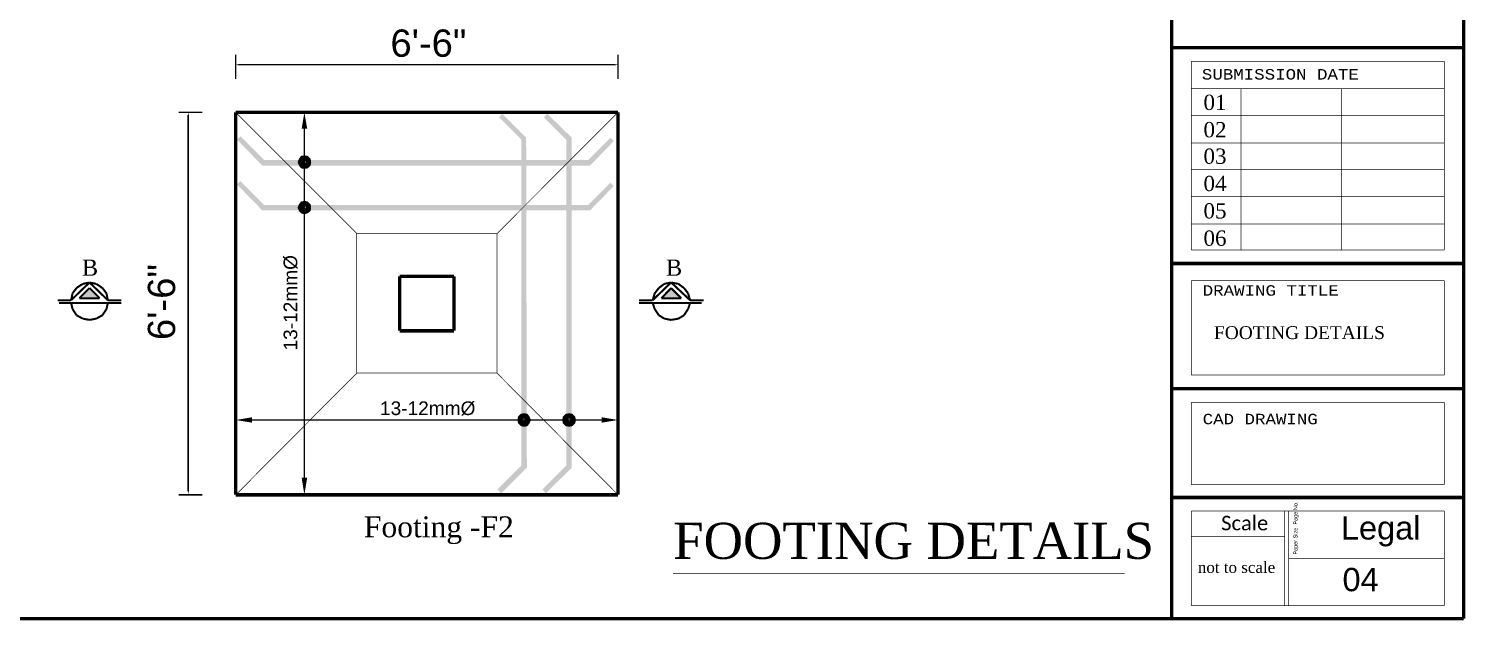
# Model space of a CAD drawing. Header units: millimetres. Extents: x 5 to 350, y 3 to 213.
# Drawn here: x 171.7 to 350.5, y 2.9 to 76.5 of the extents above; entities that cross this region are included whole.
import ezdxf

# ---------------------------------------------------------------- set-up
doc = ezdxf.new("R2010")
doc.units = ezdxf.units.MM
for name, color, linetype in [('H', 251, 'Continuous'), ('P', 255, 'Continuous'), ('T', 255, 'Continuous')]:
    doc.layers.add(name, color=color, linetype=linetype)
doc.styles.get("Standard").update_dxf_attribs({"font": 'arial.ttf'})

msp = doc.modelspace()

# ---------------------------------------------------------------- hatches: boundary and pattern name
at = {"layer": 'H', "linetype": 'Continuous'}
for points in [[(197.873, 71.967), (197.45, 72.055), (197.873, 72.143), (197.873, 71.967)], [(244.598, 71.967), (244.598, 72.143), (245.022, 72.055), (244.598, 71.967)], [(191.523, 65.793), (191.523, 66.128), (191.594, 65.793), (191.523, 65.793)], [(205.652, 64.1), (205.987, 66.128), (206.34, 64.1), (205.652, 64.1)], [(233.592, 62.988), (230.205, 65.528), (230.628, 65.952), (233.592, 62.988)], [(233.01, 62.742), (230.205, 65.528), (233.592, 62.988), (233.01, 62.742)], [(239.272, 62.988), (235.797, 65.528), (236.22, 65.952), (239.272, 62.988)], [(238.584, 62.742), (235.797, 65.528), (239.272, 62.988), (238.584, 62.742)], [(200.995, 60.202), (197.608, 62.742), (198.032, 63.165), (200.995, 60.202)], [(200.748, 59.514), (197.608, 62.742), (200.995, 60.202), (200.748, 59.514)], [(233.68, 21.925), (233.01, 62.742), (233.592, 62.988), (233.68, 21.925)], [(233.68, 21.925), (233.01, 22.19), (233.01, 62.742), (233.68, 21.925)], [(239.272, 21.925), (238.584, 62.742), (239.272, 62.988), (239.272, 21.925)], [(239.272, 21.925), (238.584, 22.19), (238.584, 62.742), (239.272, 21.925)], [(241.547, 59.514), (241.3, 60.202), (244.087, 62.988), (241.547, 59.514)], [(241.547, 59.514), (244.087, 62.988), (244.51, 62.565), (241.547, 59.514)], [(200.748, 59.514), (200.995, 60.202), (241.3, 60.202), (200.748, 59.514)], [(200.748, 59.514), (241.3, 60.202), (241.547, 59.514), (200.748, 59.514)], [(205.14, 59.937), (205.317, 60.36), (205.916, 60.025), (205.14, 59.937)], [(205.14, 59.937), (205.916, 60.025), (205.916, 59.937), (205.14, 59.937)], [(205.317, 59.514), (205.14, 59.937), (205.916, 59.937), (205.317, 59.514)], [(205.987, 60.025), (205.317, 60.36), (205.564, 60.713), (205.987, 60.025)], [(205.916, 60.025), (205.317, 60.36), (205.987, 60.025), (205.916, 60.025)], [(205.317, 59.514), (205.916, 59.937), (205.916, 59.866), (205.317, 59.514)], [(205.564, 59.178), (205.317, 59.514), (205.916, 59.866), (205.564, 59.178)], [(205.987, 60.113), (205.564, 60.713), (205.987, 60.784), (205.987, 60.113)], [(205.987, 60.025), (205.564, 60.713), (205.987, 60.113), (205.987, 60.025)], [(205.564, 59.178), (205.916, 59.866), (205.987, 59.866), (205.564, 59.178)], [(205.987, 59.09), (205.564, 59.178), (205.987, 59.866), (205.987, 59.09)], [(206.075, 60.025), (205.987, 60.784), (206.41, 60.713), (206.075, 60.025)], [(206.075, 60.025), (205.987, 60.113), (205.987, 60.784), (206.075, 60.025)], [(206.41, 59.178), (205.987, 59.778), (206.075, 59.866), (206.41, 59.178)], [(205.987, 59.09), (205.987, 59.778), (206.41, 59.178), (205.987, 59.09)], [(206.075, 60.025), (206.41, 60.713), (206.163, 60.025), (206.075, 60.025)], [(206.41, 59.178), (206.075, 59.866), (206.763, 59.514), (206.41, 59.178)], [(206.763, 59.514), (206.075, 59.866), (206.163, 59.866), (206.763, 59.514)], [(206.163, 60.025), (206.41, 60.713), (206.763, 60.36), (206.163, 60.025)], [(206.163, 59.937), (206.763, 60.36), (206.834, 59.937), (206.163, 59.937)], [(206.163, 59.937), (206.163, 60.025), (206.763, 60.36), (206.163, 59.937)], [(206.763, 59.514), (206.163, 59.866), (206.834, 59.937), (206.763, 59.514)], [(206.163, 59.866), (206.163, 59.937), (206.834, 59.937), (206.163, 59.866)], [(200.995, 54.61), (197.608, 57.15), (198.032, 57.573), (200.995, 54.61)], [(241.547, 53.94), (241.3, 54.61), (244.087, 57.397), (241.547, 53.94)], [(241.547, 53.94), (244.087, 57.397), (244.51, 56.974), (241.547, 53.94)], [(200.748, 53.94), (197.608, 57.15), (200.995, 54.61), (200.748, 53.94)], [(200.748, 53.94), (200.995, 54.61), (241.3, 54.61), (200.748, 53.94)], [(200.748, 53.94), (241.3, 54.61), (241.547, 53.94), (200.748, 53.94)], [(205.14, 54.275), (205.317, 54.698), (205.916, 54.363), (205.14, 54.275)], [(205.14, 54.275), (205.916, 54.363), (205.916, 54.275), (205.14, 54.275)], [(205.317, 53.852), (205.14, 54.275), (205.916, 54.275), (205.317, 53.852)], [(205.987, 54.434), (205.317, 54.698), (205.564, 55.033), (205.987, 54.434)], [(205.916, 54.363), (205.317, 54.698), (205.987, 54.434), (205.916, 54.363)], [(205.564, 53.587), (205.317, 53.852), (205.916, 54.275), (205.564, 53.587)], [(205.987, 54.434), (205.564, 55.033), (205.987, 55.122), (205.987, 54.434)], [(205.564, 53.587), (205.916, 54.275), (205.987, 54.187), (205.564, 53.587)], [(205.987, 53.428), (205.564, 53.587), (205.987, 54.187), (205.987, 53.428)], [(206.075, 54.434), (205.987, 55.122), (206.41, 55.033), (206.075, 54.434)], [(205.987, 54.434), (205.987, 55.122), (206.075, 54.434), (205.987, 54.434)], [(205.987, 53.428), (205.987, 54.187), (206.41, 53.587), (205.987, 53.428)], [(206.41, 53.587), (205.987, 54.187), (206.075, 54.187), (206.41, 53.587)], [(206.163, 54.363), (206.075, 54.434), (206.41, 55.033), (206.163, 54.363)], [(206.763, 53.852), (206.075, 54.187), (206.163, 54.275), (206.763, 53.852)], [(206.41, 53.587), (206.075, 54.187), (206.763, 53.852), (206.41, 53.587)], [(206.163, 54.363), (206.41, 55.033), (206.763, 54.698), (206.163, 54.363)], [(206.163, 54.275), (206.763, 54.698), (206.834, 54.275), (206.163, 54.275)], [(206.163, 54.275), (206.163, 54.363), (206.763, 54.698), (206.163, 54.275)], [(206.763, 53.852), (206.163, 54.275), (206.834, 54.275), (206.763, 53.852)], [(177.976, 43.004), (179.246, 44.274), (180.516, 43.004), (177.976, 43.004)], [(250.437, 43.004), (251.636, 44.274), (252.906, 43.004), (250.437, 43.004)], [(233.257, 28.028), (232.586, 28.275), (232.922, 28.61), (233.257, 28.028)], [(233.345, 28.028), (232.922, 28.61), (233.345, 28.698), (233.345, 28.028)], [(233.257, 28.028), (232.922, 28.61), (233.345, 28.028), (233.257, 28.028)], [(233.345, 28.028), (233.345, 28.698), (233.768, 28.61), (233.345, 28.028)], [(233.433, 27.94), (233.345, 28.028), (233.768, 28.61), (233.433, 27.94)], [(233.433, 27.94), (233.768, 28.61), (234.015, 28.275), (233.433, 27.94)], [(238.848, 28.028), (238.16, 28.275), (238.513, 28.61), (238.848, 28.028)], [(238.936, 28.028), (238.513, 28.61), (238.936, 28.698), (238.936, 28.028)], [(238.848, 28.028), (238.513, 28.61), (238.936, 28.028), (238.848, 28.028)], [(239.007, 28.028), (238.936, 28.698), (239.36, 28.61), (239.007, 28.028)], [(238.936, 28.028), (238.936, 28.698), (239.007, 28.028), (238.936, 28.028)], [(239.095, 27.94), (239.007, 28.028), (239.36, 28.61), (239.095, 27.94)], [(239.095, 27.94), (239.36, 28.61), (239.695, 28.275), (239.095, 27.94)], [(199.478, 27.517), (197.45, 27.852), (199.478, 28.187), (199.478, 27.517)], [(232.498, 27.852), (232.586, 28.275), (233.168, 27.94), (232.498, 27.852)], [(232.498, 27.852), (233.168, 27.94), (233.168, 27.852), (232.498, 27.852)], [(232.586, 27.428), (232.498, 27.852), (233.168, 27.852), (232.586, 27.428)], [(233.168, 27.94), (232.586, 28.275), (233.257, 28.028), (233.168, 27.94)], [(232.586, 27.428), (233.168, 27.852), (233.168, 27.764), (232.586, 27.428)], [(232.922, 27.093), (232.586, 27.428), (233.168, 27.764), (232.922, 27.093)], [(232.922, 27.093), (233.168, 27.764), (233.257, 27.764), (232.922, 27.093)], [(233.345, 27.005), (232.922, 27.093), (233.257, 27.764), (233.345, 27.005)], [(233.345, 27.005), (233.257, 27.764), (233.345, 27.693), (233.345, 27.005)], [(233.768, 27.093), (233.345, 27.693), (233.345, 27.764), (233.768, 27.093)], [(233.768, 27.093), (233.345, 27.764), (234.015, 27.428), (233.768, 27.093)], [(234.015, 27.428), (233.345, 27.764), (233.433, 27.764), (234.015, 27.428)], [(233.345, 27.005), (233.345, 27.693), (233.768, 27.093), (233.345, 27.005)], [(233.433, 27.852), (234.015, 28.275), (234.192, 27.852), (233.433, 27.852)], [(233.433, 27.852), (233.433, 27.94), (234.015, 28.275), (233.433, 27.852)], [(234.015, 27.428), (233.433, 27.764), (234.192, 27.852), (234.015, 27.428)], [(233.433, 27.764), (233.433, 27.852), (234.192, 27.852), (233.433, 27.764)], [(238.09, 27.852), (238.16, 28.275), (238.848, 27.94), (238.09, 27.852)], [(238.09, 27.852), (238.848, 27.94), (238.76, 27.852), (238.09, 27.852)], [(238.16, 27.428), (238.09, 27.852), (238.76, 27.852), (238.16, 27.428)], [(238.848, 27.94), (238.16, 28.275), (238.848, 28.028), (238.848, 27.94)], [(238.16, 27.428), (238.76, 27.852), (238.848, 27.764), (238.16, 27.428)], [(238.513, 27.093), (238.16, 27.428), (238.848, 27.764), (238.513, 27.093)], [(238.936, 27.005), (238.513, 27.093), (238.848, 27.764), (238.936, 27.005)], [(238.936, 27.005), (238.848, 27.764), (238.936, 27.693), (238.936, 27.005)], [(239.36, 27.093), (238.936, 27.693), (239.007, 27.764), (239.36, 27.093)], [(238.936, 27.005), (238.936, 27.693), (239.36, 27.093), (238.936, 27.005)], [(239.36, 27.093), (239.007, 27.764), (239.695, 27.428), (239.36, 27.093)], [(239.695, 27.428), (239.007, 27.764), (239.095, 27.764), (239.695, 27.428)], [(239.095, 27.852), (239.695, 28.275), (239.783, 27.852), (239.095, 27.852)], [(239.095, 27.852), (239.095, 27.94), (239.695, 28.275), (239.095, 27.852)], [(239.695, 27.428), (239.095, 27.764), (239.783, 27.852), (239.695, 27.428)], [(239.095, 27.764), (239.095, 27.852), (239.783, 27.852), (239.095, 27.764)], [(242.993, 27.517), (242.993, 28.187), (245.022, 27.852), (242.993, 27.517)], [(230.47, 18.715), (230.046, 19.226), (233.01, 22.19), (230.47, 18.715)], [(230.47, 18.715), (233.01, 22.19), (233.68, 21.925), (230.47, 18.715)], [(236.044, 18.715), (235.62, 19.226), (238.584, 22.19), (236.044, 18.715)], [(236.044, 18.715), (238.584, 22.19), (239.272, 21.925), (236.044, 18.715)], [(205.987, 18.538), (205.652, 20.655), (206.34, 20.655), (205.987, 18.538)], [(191.523, 18.538), (191.523, 18.962), (191.594, 18.962), (191.523, 18.538)]]:
    msp.add_hatch(color=256, dxfattribs=at).paths.add_polyline_path(points)

# ---------------------------------------------------------------- linework, layer by layer
at = {"layer": 'P'}
for points, const_width in [([(313.937, 3.14), (313.937, 212.513)], 0.423), ([(313.937, 3.14), (313.937, 212.513)], 0.423), ([(350.273, 212.513), (350.273, 3.14)], 0.423), ([(350.273, 212.513), (350.273, 3.14)], 0.423), ([(350.273, 212.513), (350.273, 3.14)], 0.423), ([(313.937, 3.14), (313.937, 185.085)], 0.085), ([(313.937, 3.14), (313.937, 185.085)], 0.085), ([(350.273, 185.085), (350.273, 3.14)], 0.085), ([(350.273, 185.085), (350.273, 3.14)], 0.085), ([(197.45, 70.273), (197.45, 73.325)], 0.169), ([(245.022, 70.273), (245.022, 73.325)], 0.169), ([(313.937, 74.172), (350.273, 74.172)], 0.423), ([(197.873, 72.055), (244.598, 72.055)], 0.169), ([(316.406, 49.018), (316.406, 72.478)], 0.085), ([(316.406, 72.478), (347.892, 72.478)], 0.085), ([(347.892, 72.478), (347.892, 49.018)], 0.085), ([(347.892, 72.478), (347.892, 72.478)], 0.085), ([(347.892, 69.092), (316.406, 69.092)], 0.085), ([(347.892, 69.092), (316.406, 69.092)], 0.085), ([(322.58, 69.092), (322.58, 49.018)], 0.085), ([(335.104, 69.092), (335.104, 49.018)], 0.085), ([(193.287, 66.128), (190.324, 66.128)], 0.169), ([(245.022, 66.128), (197.45, 66.128)], 0.423), ([(197.45, 66.128), (197.45, 18.538)], 0.423), ([(212.513, 51.047), (197.45, 66.128)], 0.085), ([(201.93, 66.128), (204.805, 66.128)], 0.169), ([(229.958, 51.047), (245.022, 66.128)], 0.085), ([(245.022, 18.538), (245.022, 66.128)], 0.423), ([(191.523, 65.793), (191.523, 18.962)], 0.169), ([(347.892, 65.705), (316.406, 65.705)], 0.085), ([(205.987, 20.655), (205.987, 64.1)], 0.169), ([(347.892, 62.318), (316.406, 62.318)], 0.085), ([(347.892, 59.02), (316.406, 59.02)], 0.085), ([(347.892, 55.633), (316.406, 55.633)], 0.085), ([(347.892, 52.246), (316.406, 52.246)], 0.085), ([(229.958, 51.047), (212.513, 51.047)], 0.085), ([(212.513, 51.047), (212.513, 33.69)], 0.085), ([(229.958, 33.69), (229.958, 51.047)], 0.085), ([(347.892, 49.018), (316.406, 49.018)], 0.085), ([(313.937, 47.325), (350.273, 47.325)], 0.423), ([(179.246, 44.962), (176.953, 42.757)], 0.254), ([(178.4, 44.785), (177.624, 44.274)], 0.254), ([(179.246, 44.962), (178.4, 44.785)], 0.254), ([(180.093, 44.785), (179.246, 44.962)], 0.254), ([(181.522, 42.757), (179.246, 44.962)], 0.254), ([(179.582, 44.626), (179.582, 44.697)], 0.254), ([(180.852, 44.274), (180.093, 44.785)], 0.254), ([(224.614, 45.72), (217.84, 45.72)], 0.423), ([(217.84, 45.72), (217.84, 38.947)], 0.423), ([(217.84, 38.947), (217.84, 45.72)], 0.254), ([(217.84, 45.72), (224.614, 45.72)], 0.254), ([(224.614, 38.947), (224.614, 45.72)], 0.423), ([(224.614, 45.72), (224.614, 45.72)], 0.423), ([(224.614, 45.72), (224.614, 38.947)], 0.254), ([(249.343, 42.757), (251.636, 44.962)], 0.254), ([(250.79, 44.785), (250.102, 44.274)], 0.254), ([(251.636, 44.962), (250.79, 44.785)], 0.254), ([(251.372, 44.626), (251.372, 44.697)], 0.254), ([(251.636, 44.962), (254, 42.757)], 0.254), ([(252.554, 44.785), (251.636, 44.962)], 0.254), ([(253.242, 44.274), (252.554, 44.785)], 0.254), ([(316.406, 45.208), (347.892, 45.208)], 0.085), ([(347.892, 45.208), (316.406, 45.208)], 0.085), ([(316.406, 45.208), (316.406, 45.208)], 0.085), ([(316.406, 33.443), (316.406, 45.208)], 0.085), ([(316.406, 45.208), (347.892, 45.208)], 0.085), ([(347.892, 45.208), (316.406, 45.208)], 0.085), ([(347.892, 33.443), (347.892, 45.208)], 0.085), ([(177.13, 43.603), (176.953, 42.757)], 0.254), ([(177.624, 44.274), (177.13, 43.603)], 0.254), ([(179.246, 44.274), (177.976, 43.004)], 0.254), ([(177.976, 43.004), (180.516, 43.004)], 0.254), ([(180.516, 43.004), (179.246, 44.274)], 0.254), ([(181.363, 43.603), (180.852, 44.274)], 0.254), ([(181.522, 42.757), (181.363, 43.603)], 0.254), ([(249.59, 43.603), (249.343, 42.757)], 0.254), ([(250.102, 44.274), (249.59, 43.603)], 0.254), ([(250.437, 43.004), (251.636, 44.274)], 0.254), ([(252.906, 43.004), (250.437, 43.004)], 0.254), ([(251.636, 44.274), (252.906, 43.004)], 0.254), ([(253.753, 43.603), (253.242, 44.274)], 0.254), ([(254, 42.757), (253.753, 43.603)], 0.254), ([(175.26, 42.757), (176.953, 42.757)], 0.254), ([(183.215, 42.422), (175.436, 42.422)], 0.254), ([(176.953, 42.422), (177.13, 41.663)], 0.254), ([(177.13, 41.663), (177.624, 40.887)], 0.254), ([(180.852, 40.887), (181.363, 41.663)], 0.254), ([(181.363, 41.663), (181.522, 42.422)], 0.254), ([(181.522, 42.757), (183.215, 42.757)], 0.254), ([(249.343, 42.757), (247.65, 42.757)], 0.254), ([(247.65, 42.422), (255.446, 42.422)], 0.254), ([(249.343, 42.422), (249.59, 41.663)], 0.254), ([(249.59, 41.663), (250.102, 40.887)], 0.254), ([(253.242, 40.887), (253.753, 41.663)], 0.254), ([(253.753, 41.663), (254, 42.422)], 0.254), ([(255.693, 42.757), (254, 42.757)], 0.254), ([(177.624, 40.887), (178.4, 40.464)], 0.254), ([(178.4, 40.464), (179.246, 40.305)], 0.254), ([(179.246, 40.305), (180.093, 40.464)], 0.254), ([(180.093, 40.464), (180.852, 40.887)], 0.254), ([(250.102, 40.887), (250.79, 40.464)], 0.254), ([(250.79, 40.464), (251.636, 40.305)], 0.254), ([(251.636, 40.305), (252.554, 40.464)], 0.254), ([(252.554, 40.464), (253.242, 40.887)], 0.254), ([(217.84, 38.947), (224.614, 38.947)], 0.423), ([(224.614, 38.947), (217.84, 38.947)], 0.254), ([(217.84, 38.947), (217.84, 38.947)], 0.254), ([(212.513, 33.69), (197.45, 18.538)], 0.085), ([(212.513, 33.69), (229.958, 33.69)], 0.085), ([(229.958, 33.69), (245.022, 18.538)], 0.085), ([(316.406, 33.443), (347.892, 33.443)], 0.085), ([(347.892, 33.443), (316.406, 33.443)], 0.085), ([(197.45, 31.997), (197.45, 29.122)], 0.169), ([(245.022, 31.997), (245.022, 29.122)], 0.169), ([(313.937, 31.75), (350.273, 31.75)], 0.423), ([(347.892, 30.057), (316.406, 30.057)], 0.085), ([(316.406, 19.808), (316.406, 30.057)], 0.085), ([(316.406, 30.057), (347.892, 30.057)], 0.085), ([(347.892, 30.057), (347.892, 19.808)], 0.085), ([(347.892, 30.057), (347.892, 30.057)], 0.085), ([(242.993, 27.852), (199.478, 27.852)], 0.169), ([(347.892, 19.808), (316.406, 19.808)], 0.085), ([(193.287, 18.538), (190.324, 18.538)], 0.169), ([(197.45, 18.538), (245.022, 18.538)], 0.423), ([(197.45, 18.538), (197.45, 18.538)], 0.423), ([(201.93, 18.538), (204.805, 18.538)], 0.169), ([(313.937, 18.203), (350.273, 18.203)], 0.423), ([(316.406, 4.745), (316.406, 16.51)], 0.085), ([(316.406, 16.51), (347.892, 16.51)], 0.085), ([(316.406, 4.745), (316.406, 16.51)], 0.085), ([(316.406, 16.51), (347.892, 16.51)], 0.085), ([(327.995, 16.51), (327.995, 4.745)], 0.085), ([(327.995, 16.51), (327.995, 4.745)], 0.085), ([(328.507, 16.51), (328.507, 4.745)], 0.085), ([(328.507, 16.51), (328.507, 4.745)], 0.085), ([(347.892, 16.51), (347.892, 4.745)], 0.085), ([(347.892, 16.51), (347.892, 4.745)], 0.085), ([(316.406, 13.37), (327.995, 13.37)], 0.085), ([(328.507, 10.583), (347.892, 10.583)], 0.085), ([(328.507, 10.583), (347.892, 10.583)], 0.085), ([(251.883, 8.714), (308.098, 8.714)], 0.085), ([(347.892, 4.745), (316.406, 4.745)], 0.085), ([(347.892, 4.745), (316.406, 4.745)], 0.085), ([(350.273, 3.14), (5.256, 3.14)], 0.423)]:
    msp.add_lwpolyline(points, dxfattribs=dict(at, const_width=const_width))

# ---------------------------------------------------------------- texts
at = {"layer": 'T', "attachment_point": 7}
for s, insert, char_height in [('{\\fArial|b0|i0|c0|p18;6\'-6"}', (216.7, 73), 3.4), ('{\\fCourier New|b0|i0|c0|p18;SUBMISSION DATE}', (317.7, 70.2), 1.3), ('{\\fBook Antiqua|b0|i0|c0|p18;01}', (317.9, 66.4), 1.9), ('{\\fBook Antiqua|b0|i0|c0|p18;02}', (317.9, 63), 1.9), ('{\\fBook Antiqua|b0|i0|c0|p18;03}', (317.9, 59.7), 1.9), ('{\\fBook Antiqua|b0|i0|c0|p18;04}', (317.9, 56.3), 1.9), ('{\\fBook Antiqua|b0|i0|c0|p18;05}', (317.9, 52.9), 1.9), ('{\\fBook Antiqua|b0|i0|c0|p18;06}', (317.9, 49.5), 1.9), ('{\\fBook Antiqua|b0|i0|c0|p18;B}', (178.3, 45.8), 2), ('{\\fBook Antiqua|b0|i0|c0|p18;B}', (251, 45.8), 2), ('{\\fCourier New|b0|i0|c0|p18;DRAWING TITLE}', (317.8, 43.3), 1.3), ('{\\fBook Antiqua|b0|i0|c0|p18;FOOTING DETAILS}', (319.2, 37.9), 1.6), ('{\\fArial|b0|i0|c0|p18;13-12mmØ}', (215.4, 28.4), 1.7), ('{\\fCourier New|b0|i0|c0|p18;CAD DRAWING}', (317.8, 27.3), 1.3), ('{\\fBook Antiqua|b0|i0|c0|p18;Footing -F2}', (213.4, 12.4), 2.6), ('{\\fBook Antiqua|b0|i0|c0|p18;FOOTING DETAILS}', (251.9, 10.5), 4.5), ('{\\fCalibri|b0|i0|c0|p18;Scale}', (320.1, 14.1), 1.8), ('{\\fArial|b0|i0|c0|p18;Legal}', (335, 12.1), 2.9), ('{\\fBook Antiqua|b0|i0|c0|p18;not to scale}', (317.2, 8.8), 1.4), ('{\\fArial|b0|i0|c0|p18;04}', (335.2, 6.5), 2.9)]:
    msp.add_mtext(s, dxfattribs=dict(at, insert=insert, char_height=char_height))
at = {"layer": 'T', "attachment_point": 1, "rotation": 90}
for s, insert, char_height in [('{\\fArial|b0|i0|c0|p18;13-12mmØ}', (203.4, 36.5), 1.7), ('{\\fArial|b0|i0|c0|p18;6\'-6"}', (186.5, 37.8), 3.4), ('{\\fArial Narrow|b0|i0|c0|p18;Paper Size  Page No.}', (329.1, 11.1), 0.5)]:
    msp.add_mtext(s, dxfattribs=dict(at, insert=insert, char_height=char_height))

doc.saveas('drawing.dxf')
